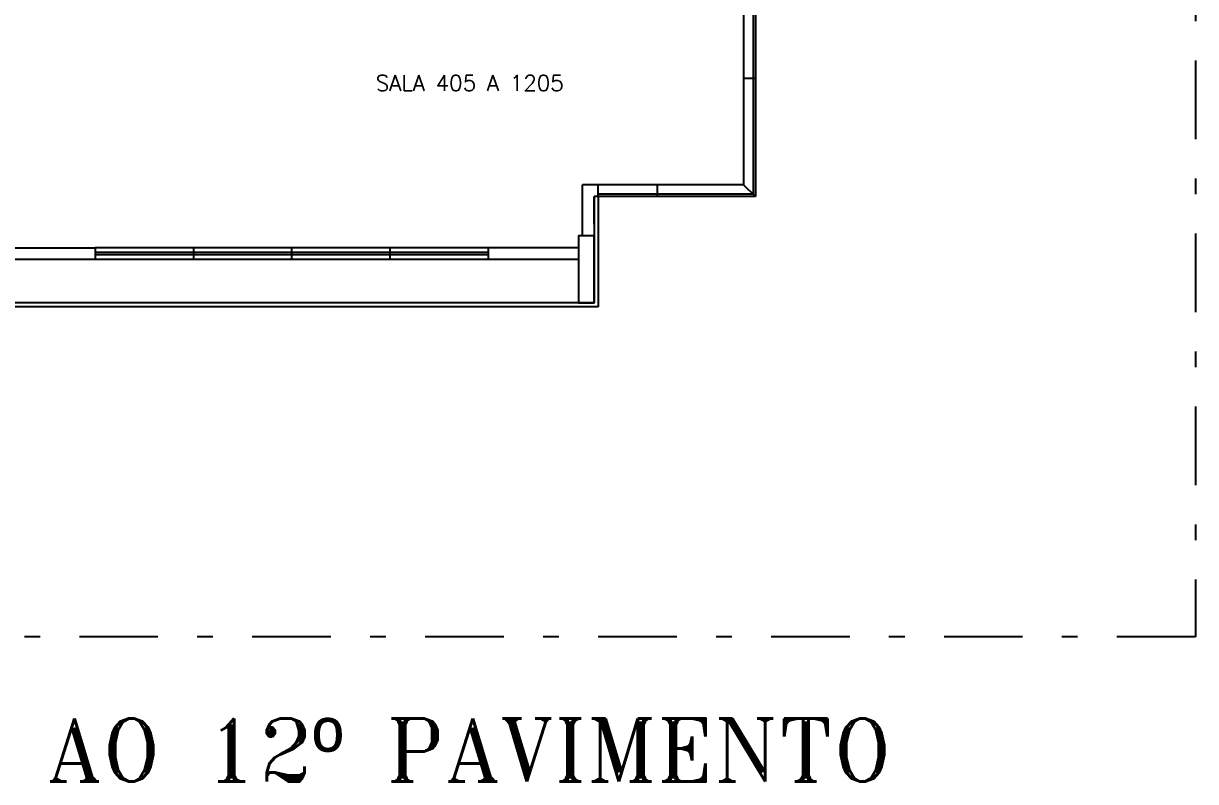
# Model space of a CAD drawing. Extents: x 544 to 914, y -40 to 56.
# Drawn here: x 580.03 to 587.48, y -12.52 to -7.7 of the extents above; entities that cross this region are included whole.
import ezdxf

# ---------------------------------------------------------------- set-up
doc = ezdxf.new("R2010")
doc.units = 0
doc.header["$LTSCALE"] = 0.5
doc.header["$MEASUREMENT"] = 0
doc.linetypes.add('DASHDOT', pattern=[1, 0.5, -0.25, 0, -0.25])
for name, color, linetype in [('3', 1, 'CONTINUOUS'), ('A-01', 1, 'CONTINUOUS'), ('A-02', 2, 'CONTINUOUS'), ('A-03', 3, 'CONTINUOUS'), ('A-05', 5, 'CONTINUOUS'), ('Carimbo', 2, 'CONTINUOUS'), ('JANELA', 1, 'CONTINUOUS'), ('SIMBOLOS', 2, 'CONTINUOUS'), ('Título', 3, 'CONTINUOUS')]:
    doc.layers.add(name, color=color, linetype=linetype)
doc.styles.add('ROMANT', font='romant', dxfattribs={"height": 0.2})
doc.styles.add('T20', font='simplex.shx', dxfattribs={"height": 0.1})

msp = doc.modelspace()

# ---------------------------------------------------------------- linework, layer by layer
at = {"layer": '3', "color": 6}
msp.add_lwpolyline([(583.5564, -9.4739), (583.6564, -9.4739), (583.6564, -9.0489), (583.5564, -9.0489), (583.5564, -9.4739)], dxfattribs=at)
at = {"layer": 'A-01', "color": 9}
for p, q in [((584.6064, -6.7989), (584.6064, -8.7239)), ((584.6064, -8.7239), (583.6814, -8.7239))]:
    msp.add_line(p, q, dxfattribs=at)
at = {"layer": 'A-02', "color": 9}
for p, q in [((583.6564, -8.7989), (583.6564, -9.4739)), ((583.6814, -8.7989), (583.6814, -9.4989)), ((583.6814, -9.4989), (576.0314, -9.4989)), ((583.6564, -9.4739), (576.0564, -9.4739))]:
    msp.add_line(p, q, dxfattribs=at)
at = {"layer": 'A-03', "color": 9}
for p, q in [((584.6664, -6.7989), (584.6664, -8.7839)), ((584.6814, -6.7989), (584.6814, -8.7989)), ((584.6814, -8.0489), (584.6064, -8.0489)), ((584.6664, -8.7839), (583.6814, -8.7839)), ((584.0564, -8.7239), (584.0564, -8.7989)), ((584.6814, -8.7989), (584.6064, -8.7239)), ((584.6814, -8.7989), (583.6814, -8.7989)), ((581.1064, -9.1239), (581.1064, -9.1989)), ((581.7314, -9.1239), (581.7314, -9.1989)), ((582.3564, -9.1239), (582.3564, -9.1989))]:
    msp.add_line(p, q, dxfattribs=at)
at = {"layer": 'A-05', "color": 4}
for p, q in [((583.6814, -8.7239), (583.5814, -8.7239)), ((583.5814, -9.0489), (583.5814, -8.7239)), ((583.6814, -8.7989), (583.6814, -8.7239)), ((583.6814, -8.7989), (583.6564, -8.7989)), ((583.6564, -8.9739), (583.6564, -8.7989)), ((579.9064, -9.1239), (580.4814, -9.1239)), ((580.4814, -9.1239), (580.4814, -9.1989)), ((582.9814, -9.1239), (582.9814, -9.1989)), ((583.5564, -9.1239), (582.9814, -9.1239)), ((580.4814, -9.1989), (579.9064, -9.1989)), ((583.5564, -9.1989), (582.9814, -9.1989))]:
    msp.add_line(p, q, dxfattribs=at)
at = {"layer": 'JANELA', "color": 9}
for p, q in [((582.9814, -9.1239), (580.4814, -9.1239)), ((582.9814, -9.1539), (580.4814, -9.1539)), ((582.9814, -9.1689), (580.4814, -9.1689)), ((582.9814, -9.1989), (580.4814, -9.1989))]:
    msp.add_line(p, q, dxfattribs=at)
at = {"layer": 'SIMBOLOS', "color": 9, "linetype": 'DASHDOT', "ltscale": 2}
for p, q in [((587.4814, 21.7661), (587.4814, -11.5989)), ((587.4814, -11.5989), (573.5064, -11.5989))]:
    msp.add_line(p, q, dxfattribs=at)

# ---------------------------------------------------------------- texts
at = {"layer": 'Carimbo', "color": 3, "style": 'ROMANT'}
msp.add_text('PLANTA BAIXA - 4º AO 12º PAVIMENTO ', height=0.401684, dxfattribs=at).set_placement((574.3577, -12.5187, 0))
at = {"layer": 'Título', "color": 9, "style": 'T20'}
msp.add_text('SALA 405 A 1205', height=0.1, dxfattribs=at).set_placement((582.2667, -8.1272))

doc.saveas('drawing.dxf')
